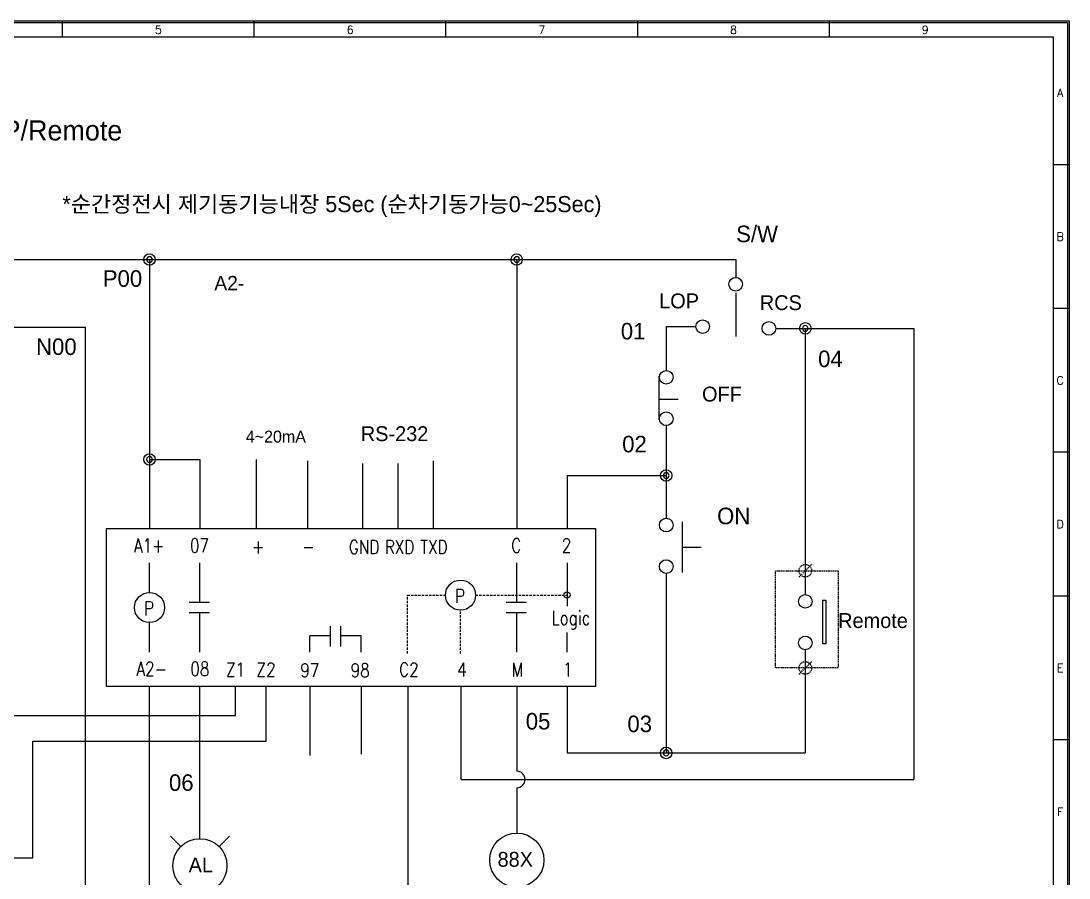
# Model space of a CAD drawing. Header units: millimetres. Extents: x 87 to 927, y 85 to 1088.
# Drawn here: x 271.1 to 489.8, y 176.3 to 355.1 of the extents above; entities that cross this region are included whole.
import ezdxf
from ezdxf.enums import TextEntityAlignment as Align

# ---------------------------------------------------------------- set-up
doc = ezdxf.new("R2010")
doc.units = ezdxf.units.MM
doc.linetypes.add('DASHED', pattern=[0.75, 0.5, -0.25])
doc.linetypes.add('HIDDEN', pattern=[0.375, 0.25, -0.125])
for name, color, linetype in [('20', 2, 'Continuous'), ('30', 3, 'Continuous'), ('4', 133, 'Continuous'), ('70', 7, 'Continuous'), ('ASHADE', 7, 'Continuous')]:
    doc.layers.add(name, color=color, linetype=linetype)
doc.styles.add('ghs', font='NGULIM.TTF')
doc.styles.add('SD', font='ROMAND.shx', dxfattribs={"width": 0.8})
doc.styles.add('SIMPLEX', font='SIMPLEX')

msp = doc.modelspace()

# ---------------------------------------------------------------- linework, layer by layer
for p, q in [((420.206, 298.402), (420.206, 289.281)), ((284.477, 291.247), (284.477, 167.501)), ((434.731, 290.965), (434.731, 235.434)), ((288.909, 249.225), (390.981, 249.225)), ((288.909, 216.23), (288.909, 249.225)), ((390.981, 249.225), (390.981, 216.23)), ((297.909, 235.868), (297.909, 242.065)), ((308.409, 233.742), (308.409, 242.065)), ((374.508, 233.742), (374.508, 242.065)), ((385.008, 242.065), (385.008, 233.036)), ((438.301, 234.236), (439.041, 234.236)), ((439.041, 234.236), (439.041, 225.124)), ((310.399, 233.742), (306.199, 233.742)), ((376.498, 233.742), (372.298, 233.742)), ((310.399, 231.642), (306.199, 231.642)), ((308.409, 223.39), (308.409, 231.642)), ((376.498, 231.642), (372.298, 231.642)), ((374.508, 223.39), (374.508, 231.642)), ((297.909, 223.39), (297.909, 229.581)), ((335.616, 228.816), (335.616, 224.616)), ((337.716, 228.816), (337.716, 224.616)), ((374.508, 223.39), (374.508, 227.479)), ((385.008, 223.39), (385.008, 227.479)), ((335.616, 226.826), (331.383, 226.826)), ((331.383, 223.39), (331.383, 226.826)), ((342.096, 226.826), (337.716, 226.826)), ((342.096, 223.39), (342.096, 226.826)), ((439.041, 225.124), (438.301, 225.124)), ((390.981, 216.23), (288.909, 216.23)), ((304.413, 182.835), (302.248, 185)), ((312.405, 182.835), (314.57, 185))]:
    msp.add_line(p, q)
at = {"linetype": 'HIDDEN'}
for p, q in [((433.4, 239.08), (436.061, 241.741)), ((433.4, 218.788), (436.061, 221.449))]:
    msp.add_line(p, q, dxfattribs=at)
at = {"color": 1, "linetype": 'DASHED'}
for p, q in [((351.719, 235.313), (359.649, 235.313)), ((351.719, 223.127), (351.719, 235.313)), ((365.937, 235.313), (385.008, 235.313)), ((362.793, 223.127), (362.793, 232.169))]:
    msp.add_line(p, q, dxfattribs=at)
at = {"color": 2, "linetype": 'HIDDEN'}
msp.add_lwpolyline([(428.488, 240.41), (441.565, 240.41), (441.565, 220.119), (428.488, 220.119)], close=True, dxfattribs=at)
at = {"linetype": 'HIDDEN'}
for centre in [(434.731, 240.41), (434.731, 220.119)]:
    msp.add_circle(centre, 1.315, dxfattribs=at)
at = {"color": 1}
msp.add_circle((362.793, 235.313), 3.144, dxfattribs=at)
for centre, radius in [((297.909, 232.725), 3.144), ((385.008, 235.313), 0.651)]:
    msp.add_circle(centre, radius)
msp.add_arc((374.52, 196.851), 1.725, 270, 90)
at = {"layer": '20', "color": 7}
for p, q in [((113.054, 351.81), (486.454, 351.81)), ((486.454, 351.81), (486.454, 113.11))]:
    msp.add_line(p, q, dxfattribs=at)
at = {"layer": '30', "color": 7}
for p, q in [((279.754, 351.81), (279.754, 355.11)), ((319.754, 351.81), (319.754, 355.11)), ((359.754, 351.81), (359.754, 355.11)), ((399.754, 351.81), (399.754, 355.11)), ((439.754, 351.81), (439.754, 355.11)), ((489.754, 325.11), (486.454, 325.11)), ((489.754, 295.11), (486.454, 295.11)), ((489.754, 265.11), (486.454, 265.11)), ((489.754, 235.11), (486.454, 235.11)), ((489.754, 205.11), (486.454, 205.11))]:
    msp.add_line(p, q, dxfattribs=at)
at = {"layer": '4', "color": 0}
for p, q in [((405.706, 291.328), (411.883, 291.328)), ((428.547, 290.965), (457.343, 290.965)), ((297.887, 263.625), (308.387, 263.625)), ((385.008, 260.27), (405.706, 260.27)), ((385.02, 202.381), (434.731, 202.381)), ((362.944, 196.851), (457.343, 196.851))]:
    msp.add_line(p, q, dxfattribs=at)
for centre in [(297.887, 305.324), (374.508, 305.324), (434.731, 290.965), (297.887, 263.625), (405.706, 260.27), (405.706, 202.381)]:
    msp.add_circle(centre, 1.2, dxfattribs=at)
at = {"layer": '70', "color": 7}
for points in [[(489.754, 85.11), (109.754, 85.11), (109.754, 355.11), (489.754, 355.11)], [(489.454, 85.41), (110.054, 85.41), (110.054, 354.81), (489.454, 354.81)]]:
    msp.add_lwpolyline(points, close=True, dxfattribs=at)
at = {"layer": 'ASHADE', "ltscale": 2}
for p, q in [((257.61, 305.324), (420.206, 305.324)), ((297.887, 305.324), (297.887, 249.225)), ((374.508, 305.324), (374.508, 249.225)), ((420.206, 305.324), (420.206, 301.602)), ((252.255, 291.247), (284.477, 291.247)), ((405.706, 291.328), (405.706, 282.185)), ((457.343, 290.965), (457.343, 196.851)), ((404.162, 280.987), (404.162, 271.875)), ((404.272, 276.164), (408.195, 276.164)), ((405.706, 270.676), (405.706, 257.272)), ((308.387, 263.625), (308.387, 249.225)), ((320.185, 263.625), (320.185, 249.225)), ((330.898, 263.3), (330.898, 249.225)), ((342.318, 262.769), (342.318, 249.112)), ((349.708, 262.769), (349.708, 249.112)), ((357.097, 263.3), (357.097, 249.112)), ((385.008, 260.27), (385.008, 249.225)), ((405.706, 257.272), (405.706, 251.348)), ((409.06, 250.609), (409.06, 240.046)), ((409.06, 245.327), (412.982, 245.327)), ((405.706, 239.839), (405.706, 202.381)), ((405.706, 239.484), (405.706, 237.263)), ((438.301, 234.236), (438.301, 225.124)), ((439.041, 234.236), (439.041, 225.124)), ((434.731, 223.925), (434.731, 202.381)), ((297.909, 167.501), (297.909, 216.23)), ((308.409, 184.49), (308.409, 216.23)), ((331.396, 201.829), (331.396, 216.23)), ((342.108, 202.155), (342.108, 216.23)), ((351.87, 167.501), (351.87, 216.23)), ((362.944, 196.851), (362.944, 216.23)), ((374.52, 216.23), (374.52, 198.576)), ((385.02, 216.23), (385.02, 214.284)), ((385.02, 216.23), (385.02, 202.381)), ((385.02, 216.159), (385.02, 213.026)), ((374.52, 195.126), (374.52, 185.67))]:
    msp.add_line(p, q, dxfattribs=at)
at = {"layer": 'ASHADE', "color": 5, "ltscale": 2}
for p, q in [((315.828, 210.199), (315.828, 216.23)), ((322.223, 204.837), (322.223, 216.23)), ((273.572, 180.492), (273.572, 204.837))]:
    msp.add_line(p, q, dxfattribs=at)
at = {"layer": 'ASHADE', "color": 5}
for p, q in [((267.176, 210.199), (315.828, 210.199)), ((273.572, 204.837), (322.223, 204.837)), ((181.729, 180.492), (273.572, 180.492))]:
    msp.add_line(p, q, dxfattribs=at)
at = {"layer": 'ASHADE', "ltscale": 2}
for centre, radius in [((420.206, 300.18), 1.422), ((413.306, 291.328), 1.422), ((427.124, 290.965), 1.422), ((405.706, 280.763), 1.422), ((405.706, 272.099), 1.422), ((405.706, 249.926), 1.422), ((405.706, 241.262), 1.422), ((434.731, 234.012), 1.422), ((434.731, 225.348), 1.422), ((308.409, 178.839), 5.651), ((374.534, 180.019), 5.651)]:
    msp.add_circle(centre, radius, dxfattribs=at)
for centre, start, end in [((297.887, 305.324), 0, 180), ((297.887, 305.324), 180, 0), ((374.508, 305.324), 0, 180), ((374.508, 305.324), 180, 0), ((434.731, 290.965), 0, 180), ((434.731, 290.965), 180, 0), ((297.887, 263.625), 0, 180), ((297.887, 263.625), 180, 0), ((405.706, 260.27), 0, 180), ((405.706, 260.27), 180, 0), ((405.706, 202.381), 0, 180), ((405.706, 202.381), 180, 0)]:
    msp.add_arc(centre, 0.593, start, end, dxfattribs=at)

# ---------------------------------------------------------------- texts
at = {"color": 7, "linetype": 'Continuous', "style": 'SD', "width": 0.8}
for s, p in [('A1+', (297.842, 245.685)), ('07', (308.342, 245.685)), ('C', (374.409, 245.685)), ('2', (384.909, 245.685)), ('+', (320.55, 245.461)), ('-', (331.05, 245.461)), ('GND', (342.683, 245.348)), ('RXD', (350.072, 245.348)), ('TXD', (357.249, 245.348)), ('P', (362.693, 235.126)), ('P', (297.809, 232.538)), ('Logic', (385.817, 230.133)), ('A2-', (298.356, 219.908)), ('08', (308.412, 219.908)), ('Z1', (315.83, 219.765)), ('Z2', (322.225, 219.765)), ('97', (331.352, 219.626)), ('98', (341.852, 219.626)), ('C2', (352.025, 219.765)), ('4', (363.099, 219.765)), ('M', (374.631, 219.765)), ('1', (385.131, 219.765))]:
    msp.add_text(s, height=2.903, dxfattribs=at).set_placement(p, align=Align.MIDDLE)
at = {"layer": '30', "color": 7, "style": 'SIMPLEX'}
for s, p in [('5', (299.754, 353.265)), ('6', (339.754, 353.265)), ('7', (379.754, 353.265)), ('8', (419.754, 353.265)), ('9', (459.754, 353.265)), ('A', (487.904, 340.11)), ('B', (487.904, 310.11)), ('C', (487.904, 280.11)), ('D', (487.904, 250.11)), ('E', (487.904, 220.11)), ('F', (487.904, 190.11))]:
    msp.add_text(s, height=1.7, dxfattribs=at).set_placement(p, align=Align.MIDDLE)
at = {"layer": 'ASHADE', "ltscale": 2, "style": 'ghs'}
for s, height, p in [('VIP-5TM-CT-- LOP/Remote', 4.2, (222.942, 330.177)), ('*순간정전시 제기동기능내장 5Sec (순차기동가능0~25Sec)', 3.36, (279.727, 315.22)), ('S/W  ', 3.4566, (420.299, 308.949)), ('A2-', 3, (311.42, 298.904)), ('LOP', 3.1067, (404.235, 295.151)), ('RCS', 3.1067, (425.238, 294.778)), ('OFF', 3.1067, (413.183, 275.703)), ('4~20mA', 2.5, (317.991, 267.129)), ('RS-232', 3.1067, (341.988, 267.441)), ('ON', 3.4566, (416.322, 250.107)), ('Remote', 3.1067, (441.583, 228.446)), ('88X', 3.1067, (370.518, 178.633)), ('AL', 3.1067, (306.06, 177.453))]:
    msp.add_text(s, height=height, dxfattribs=at).set_placement(p)
at = {"layer": 'ASHADE', "color": 3, "ltscale": 2, "style": 'ghs'}
for s, p in [('P00', (288.144, 299.649)), ('01', (396.233, 288.657)), ('N00', (274.222, 285.417)), ('04', (437.399, 282.89)), ('02', (396.525, 265.099)), ('05', (376.403, 207.273)), ('03', (397.608, 206.72)), ('06', (301.959, 194.464))]:
    msp.add_text(s, height=3.4566, dxfattribs=at).set_placement(p)

doc.saveas('drawing.dxf')
